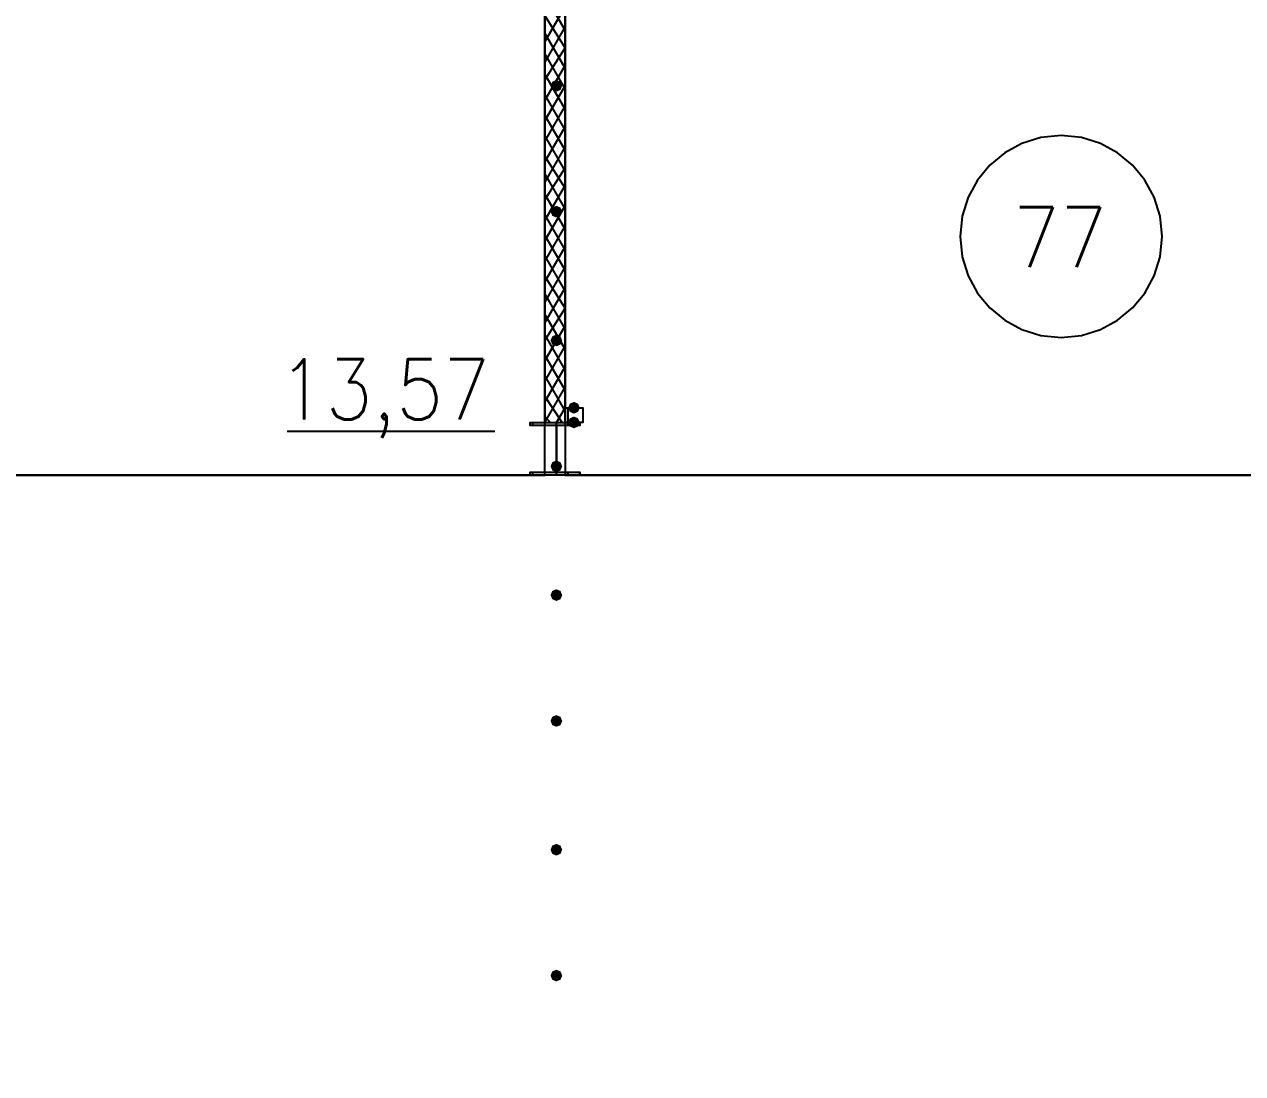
# Model space of a CAD drawing. Header units: millimetres. Extents: x 0 to 420, y 0 to 297.
# Drawn here: x 352.22 to 369.85, y 160.63 to 175.81 of the extents above; entities that cross this region are included whole.
import ezdxf

# ---------------------------------------------------------------- set-up
doc = ezdxf.new("R2010")
doc.units = ezdxf.units.MM
doc.layers.get('0').update_dxf_attribs({"linetype": 'CONTINUOUS'})
doc.styles.get("Standard").update_dxf_attribs({"font": 'STANDARD'})

msp = doc.modelspace()

# ---------------------------------------------------------------- hatches: boundary and pattern name
at = {"true_color": 0x000007}
for points in [[(360.002667, 174.921333), (359.977796, 174.861537), (359.918, 174.836667), (359.858204, 174.861537), (359.833333, 174.921333), (359.858204, 174.981129), (359.918, 175.006), (359.977796, 174.981129)], [(360.002667, 173.101), (359.977796, 173.041204), (359.918, 173.016333), (359.858204, 173.041204), (359.833333, 173.101), (359.858204, 173.160796), (359.918, 173.185667), (359.977796, 173.160796)], [(360.002667, 171.238333), (359.977796, 171.178537), (359.918, 171.153667), (359.858204, 171.178537), (359.833333, 171.238333), (359.858204, 171.298129), (359.918, 171.323), (359.977796, 171.298129)], [(360.256667, 170.264667), (360.231796, 170.204871), (360.172, 170.18), (360.112204, 170.204871), (360.087333, 170.264667), (360.112204, 170.324462), (360.172, 170.349333), (360.231796, 170.324463)], [(360.256667, 170.053), (360.231796, 169.993204), (360.172, 169.968333), (360.112204, 169.993204), (360.087333, 170.053), (360.112204, 170.112796), (360.172, 170.137667), (360.231796, 170.112796)], [(360.002667, 169.418), (359.977796, 169.358204), (359.918, 169.333333), (359.858204, 169.358204), (359.833333, 169.418), (359.858204, 169.477796), (359.918, 169.502667), (359.977796, 169.477796)], [(360.002667, 167.555333), (359.977796, 167.495537), (359.918, 167.470667), (359.858204, 167.495537), (359.833333, 167.555333), (359.858204, 167.615129), (359.918, 167.64), (359.977796, 167.615129)], [(360.002667, 165.735), (359.977796, 165.675204), (359.918, 165.650333), (359.858204, 165.675204), (359.833333, 165.735), (359.858204, 165.794796), (359.918, 165.819667), (359.977796, 165.794796)], [(360.002667, 163.872333), (359.977796, 163.812537), (359.918, 163.787667), (359.858204, 163.812537), (359.833333, 163.872333), (359.858204, 163.932129), (359.918, 163.957), (359.977796, 163.932129)], [(360.002667, 162.052), (359.977796, 161.992204), (359.918, 161.967333), (359.858204, 161.992204), (359.833333, 162.052), (359.858204, 162.111796), (359.918, 162.136667), (359.977796, 162.111796)]]:
    msp.add_hatch(color=0, dxfattribs=at).paths.add_polyline_path(points, flags=0)

# ---------------------------------------------------------------- linework, layer by layer
at = {"color": 0, "true_color": 0x000007}
for points in [[(360.045, 175.725667), (359.748667, 176.233667)], [(359.748667, 175.556333), (360.045, 176.064333)], [(359.748667, 175.979667), (359.748667, 170.053), (360.045, 170.053), (360.045, 175.979667)], [(360.045, 175.471667), (359.748667, 175.937333)], [(359.748667, 175.26), (360.045, 175.768)], [(360.045, 175.175333), (359.748667, 175.683333)], [(359.748667, 175.006), (360.045, 175.471667)], [(360.045, 174.879), (359.748667, 175.387)], [(359.748667, 174.709667), (360.045, 175.217667)], [(360.045, 174.582667), (359.748667, 175.090667)], [(359.748667, 174.413333), (360.045, 174.921333)], [(360.045, 174.286333), (359.748667, 174.794333)], [(359.748667, 174.117), (360.045, 174.625)], [(360.045, 173.99), (359.748667, 174.498)], [(359.748667, 173.820667), (360.045, 174.328667)], [(360.045, 173.693667), (359.748667, 174.201667)], [(368.681, 172.741167), (368.651328, 173.035508), (368.566227, 173.309659), (368.43157, 173.557746), (368.25323, 173.773896), (368.03708, 173.952236), (367.788993, 174.086893), (367.514842, 174.171995), (367.2205, 174.201667), (366.926158, 174.171995), (366.652007, 174.086893), (366.40392, 173.952236), (366.18777, 173.773896), (366.00943, 173.557746), (365.874773, 173.309659), (365.789672, 173.035508), (365.76, 172.741167)], [(359.748667, 173.524333), (360.045, 174.032333)], [(360.045, 173.439667), (359.748667, 173.905333)], [(359.748667, 173.270333), (360.045, 173.736)], [(360.045, 173.143333), (359.748667, 173.651333)], [(359.748667, 172.974), (360.045, 173.482)], [(360.045, 172.847), (359.748667, 173.355)], [(359.748667, 172.677667), (360.045, 173.185667)], [(360.045, 172.550667), (359.748667, 173.058667)], [(359.748667, 172.381333), (360.045, 172.889333)], [(360.045, 172.254333), (359.748667, 172.762333)], [(365.76, 172.741167), (365.789672, 172.446825), (365.874773, 172.172674), (366.00943, 171.924587), (366.18777, 171.708437), (366.40392, 171.530097), (366.652007, 171.39544), (366.926158, 171.310339), (367.2205, 171.280667), (367.514842, 171.310339), (367.788993, 171.39544), (368.03708, 171.530097), (368.25323, 171.708437), (368.43157, 171.924587), (368.566227, 172.172674), (368.651328, 172.446825), (368.681, 172.741167)], [(359.748667, 172.085), (360.045, 172.593)], [(360.045, 171.958), (359.748667, 172.466)], [(359.748667, 171.788667), (360.045, 172.296667)], [(360.045, 171.704), (359.748667, 172.169667)], [(359.748667, 171.492333), (360.045, 172.000333)], [(360.045, 171.407667), (359.748667, 171.915667)], [(359.748667, 171.238333), (360.045, 171.704)], [(360.045, 171.111333), (359.748667, 171.619333)], [(359.748667, 170.942), (360.045, 171.45)], [(360.045, 170.815), (359.748667, 171.323)], [(359.748667, 170.645667), (360.045, 171.153667)], [(360.045, 170.518667), (359.748667, 171.026667)], [(359.748667, 170.349333), (360.045, 170.857333)], [(360.045, 170.222333), (359.748667, 170.730333)], [(359.748667, 170.053), (360.045, 170.561)], [(360.002667, 170.053), (359.748667, 170.434)], [(359.918, 170.053), (360.045, 170.264667)], [(359.833333, 170.053), (359.748667, 170.137667)], [(356.023333, 169.926), (359.029, 169.926)], [(359.579333, 170.010667), (359.579333, 170.053)], [(359.748667, 170.010667), (359.748667, 170.053)], [(359.918, 169.291), (359.918, 170.053)], [(360.087333, 170.010667), (360.087333, 170.053)], [(360.256667, 170.010667), (360.256667, 170.053)], [(359.579333, 169.291), (359.579333, 169.333333)], [(359.748667, 169.291), (359.748667, 169.333333)], [(360.087333, 169.291), (360.087333, 169.333333)], [(360.256667, 169.291), (360.256667, 169.333333)]]:
    msp.add_lwpolyline(points, dxfattribs=at)
at = {"color": 0, "true_color": 0x0000ab}
for points in [[(359.748667, 169.291), (359.748667, 175.979667), (342.646, 175.979667), (342.646, 169.291)], [(360.045, 169.291), (376.639667, 169.291), (376.639667, 175.979667), (360.045, 175.979667)]]:
    msp.add_lwpolyline(points, close=True, dxfattribs=at)
at = {"color": 0, "true_color": 0x000007}
for points in [[(360.299, 170.053), (360.087333, 170.053), (360.087333, 170.264667), (360.299, 170.264667), (360.299, 170.053), (360.045, 170.053), (360.045, 170.264667), (360.299, 170.264667)], [(360.256667, 169.291), (359.537, 169.291), (359.537, 169.333333), (359.918, 169.333333), (359.918, 170.010667), (359.537, 170.010667), (359.537, 170.053), (360.256667, 170.053), (360.256667, 170.010667), (359.918, 170.010667), (359.918, 169.333333), (360.256667, 169.333333)]]:
    msp.add_lwpolyline(points, close=True, dxfattribs=at)
at = {"color": 0, "true_color": 0x000008}
msp.add_lwpolyline([(255.185333, 158.453667), (376.639667, 158.453667), (376.639667, 169.291), (255.185333, 169.291)], close=True, dxfattribs=at)

# ---------------------------------------------------------------- texts
at = {"color": 0, "true_color": 0x000007, "char_height": 0.872032, "attachment_point": 1}
for s, insert, width in [('77', (366.521986, 173.168699), 1.06581688), ('13,57', (355.896347, 170.967369), 2.56764984)]:
    msp.add_mtext(s, dxfattribs=dict(at, insert=insert, width=width))

doc.saveas('drawing.dxf')
